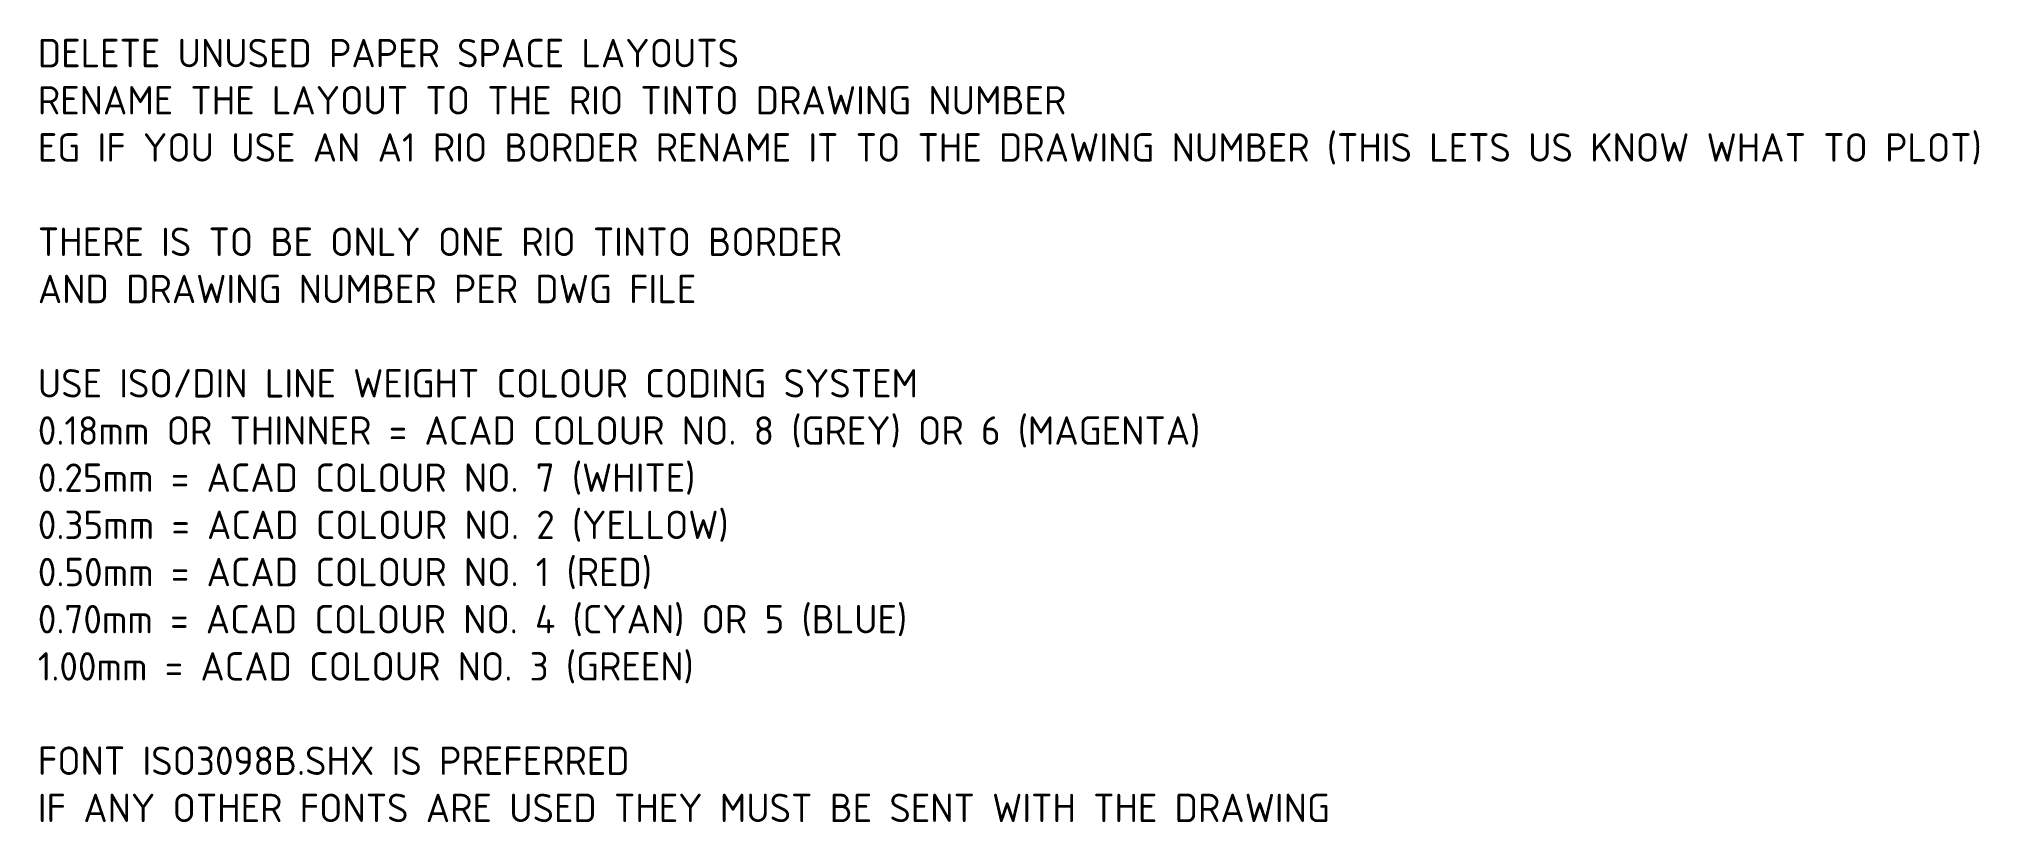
# Model space of a CAD drawing. Header units: millimetres. Extents: x 196 to 538, y 128 to 266.
import ezdxf

# ---------------------------------------------------------------- set-up
doc = ezdxf.new("R2010")
doc.units = ezdxf.units.MM
doc.header["$MEASUREMENT"] = 0
doc.styles.add('Style-ISO3098B', font='ISO3098B.shx')

msp = doc.modelspace()

# ---------------------------------------------------------------- texts
at = {"insert": (196.11, 266.2), "char_height": 5, "attachment_point": 1, "line_spacing_factor": 0.996, "style": 'Style-ISO3098B'}
msp.add_mtext('DELETE UNUSED PAPER SPACE LAYOUTS\\PRENAME THE LAYOUT TO THE RIO TINTO DRAWING NUMBER\\PEG IF YOU USE AN A1 RIO BORDER RENAME IT TO THE DRAWING NUMBER (THIS LETS US KNOW WHAT TO PLOT)\\P \\PTHERE IS TO BE ONLY ONE RIO TINTO BORDER\\PAND DRAWING NUMBER PER DWG FILE\\P \\PUSE ISO/DIN LINE WEIGHT COLOUR CODING SYSTEM\\P0.18mm OR THINNER = ACAD COLOUR NO. 8 (GREY) OR 6 (MAGENTA) \\P0.25mm = ACAD COLOUR NO. 7 (WHITE)\\P0.35mm = ACAD COLOUR NO. 2 (YELLOW)\\P0.50mm = ACAD COLOUR NO. 1 (RED)\\P0.70mm = ACAD COLOUR NO. 4 (CYAN) OR 5 (BLUE)\\P1.00mm = ACAD COLOUR NO. 3 (GREEN)\\P \\PFONT ISO3098B.SHX IS PREFERRED\\PIF ANY OTHER FONTS ARE USED THEY MUST BE SENT WITH THE DRAWING', dxfattribs=at)

doc.saveas('drawing.dxf')
